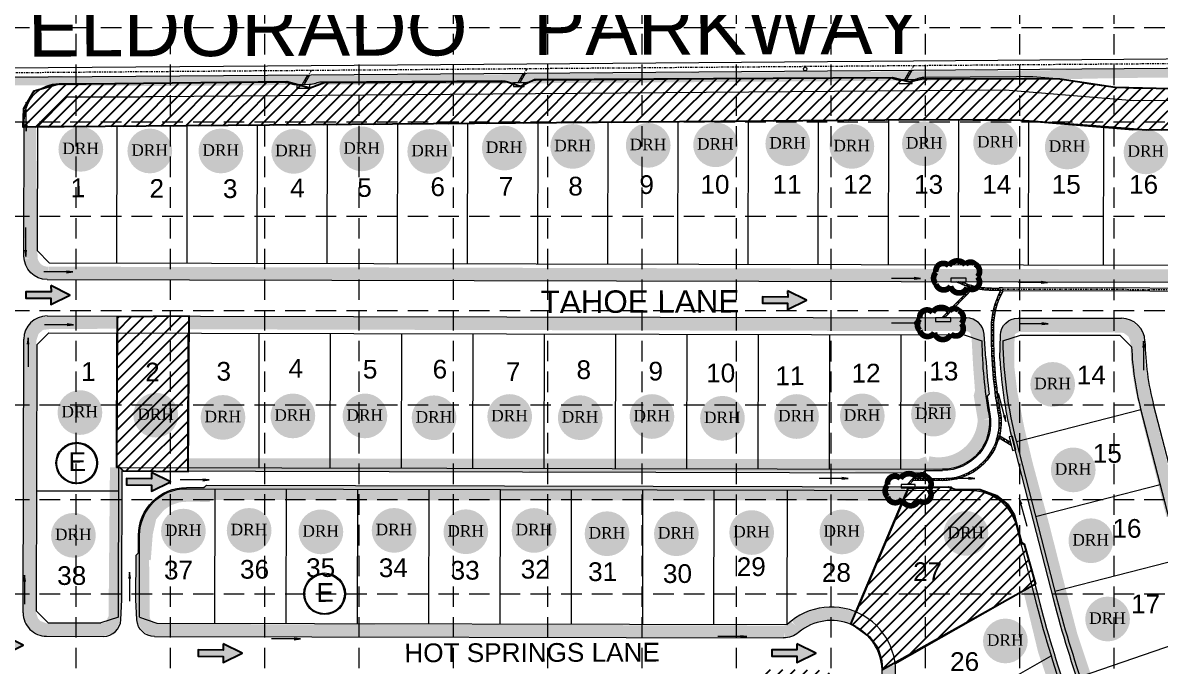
# Model space of a CAD drawing. Header units: inches. Extents: x 5975 to 9213, y 2836 to 8009.
# Drawn here: x 7307 to 8280, y 4715 to 5265 of the extents above; entities that cross this region are included whole.
import ezdxf
from ezdxf.enums import TextEntityAlignment as Align

# ---------------------------------------------------------------- set-up
doc = ezdxf.new("R2010")
doc.units = ezdxf.units.IN
doc.header["$MEASUREMENT"] = 0
for name, pattern in [('DASHED', [0.75, 0.5, -0.25]), ('DGN Style 7', [4.437732, 1.996979, -0.887546, 0.66566, -0.887546]), ('HIDDEN', [0.375, 0.25, -0.125])]:
    doc.linetypes.add(name, pattern=pattern)
for name, color, linetype, lineweight in [('0520al - Level 11', 7, 'Continuous', 0), ('0520al - Level 14', 7, 'Continuous', 0), ('0520al - Level 3', 7, 'Continuous', 0), ('BLOCKS', 7, 'Continuous', 0), ('Level 47', 7, 'Continuous', 0), ('Level 50', 7, 'Continuous', 0), ('LOGO', 7, 'Continuous', 0), ('STORM', 5, 'Continuous', 0)]:
    doc.layers.add(name, color=color, linetype=linetype, lineweight=lineweight)
for name, color, linetype in [('ARROWS', 252, 'Continuous'), ('BASE', 7, 'Continuous'), ('EROSION BLANKETS', 84, 'Continuous'), ('GRID', 254, 'DASHED'), ('LEGEND', 7, 'Continuous'), ('LIMITS OF DISTURBANCE', 1, 'DASHED'), ('SODDED LOT', 2, 'Continuous')]:
    doc.layers.add(name, color=color, linetype=linetype)
doc.styles.add('DRHorton', font='dutcheb.ttf')
doc.styles.get("Standard").update_dxf_attribs({"font": 'ARIAL.TTF'})

# ---------------------------------------------------------------- blocks, each defined once
blk = doc.blocks.new('DRHorton')
h = blk.add_hatch(color=1)
h.paths.add_polyline_path([(78.7, 25.78, 1), (40.43, 25.78, 1)])
h.paths.add_polyline_path([(42.33, 17.91), (76.5, 17.91), (76.5, 34.87), (42.33, 34.87)], flags=24)
at = {"layer": 'BASE', "color": 176, "style": 'DRHorton'}
blk.add_text('DRH', height=9.814, dxfattribs=at).set_placement((59.39, 21.64), align=Align.CENTER)
blk = doc.blocks.new('arrow')
blk.add_lwpolyline([(-67, -25.4), (-59.3, -25.4), (-59.6, -56.1), (-51.9, -56.2), (-51.6, -25.5), (-44, -25.5), (-55.3, -2.4), (-67, -25.4)], close=True)
at = {"color": 254}
for points in [[(-44, -25.5), (-67, -25.4), (-55.3, -2.4), (-67, -25.4)], [(-59.6, -56.1), (-51.9, -56.2), (-59.3, -25.4), (-51.6, -25.5)]]:
    blk.add_solid(points, dxfattribs=at)

msp = doc.modelspace()

# ---------------------------------------------------------------- hatches: boundary and pattern name
at = {"layer": 'SODDED LOT'}
h = msp.add_hatch(dxfattribs=at)
h.set_pattern_fill('ANSI31', color=256, scale=60, style=0)
h.paths.add_polyline_path([(7351.01, 5804.8), (7407.43, 5803.41), (7469.69, 5803.96), (7467.74, 5670.6), (7382.98, 5670.32), (7345.18, 5671.16)])
h.paths.add_polyline_path([(7400.62, 5966.19), (7520.73, 5964.5), (7519.61, 5830.4), (7399.21, 5831.25)])
h.paths.add_polyline_path([(7405.78, 6113), (7526.59, 6111.38), (7524.17, 5978.09), (7406.18, 5978.49), (7405.78, 6111.38)])
h.paths.add_polyline_path([(7507.01, 6746.99), (7630.07, 6747.51), (7631.11, 6874.69), (7507.01, 6874.69)])
h.paths.add_polyline_path([(7507.53, 6684.07), (7628.43, 6683.46), (7628.51, 6649.29), (7618.65, 6630.08), (7607.22, 6620.74), (7590.09, 6616.07), (7524.66, 6615.03), (7513.24, 6616.59), (7508.05, 6622.82), (7508.05, 6628.53)])
h.paths.add_polyline_path([(7486.51, 6405.99), (7512.73, 6284.4), (7603.96, 6289.11), (7625.98, 6307.98), (7628.6, 6325.8), (7630.7, 6360.39), (7517.97, 6426.96), (7506.96, 6412.28), (7493.85, 6408.09)])
h.paths.add_polyline_path([(7316.81, 6791.63), (7244.82, 6679.87), (7298.17, 6645.16), (7363.39, 6758.61)])
h.paths.add_polyline_path([(7090.29, 6927.15), (7032.12, 6805.45), (7083.1, 6779.07), (7147.87, 6895.38)])
h.paths.add_polyline_path([(7179.83, 7077.56), (7120.72, 6953.95), (7120.72, 6946.47), (7129.56, 6941.72), (7169.64, 6917.27), (7236.91, 7049.03)])
h.paths.add_polyline_path([(6973.21, 7146.91), (6935.84, 7018.55), (7045.9, 6977.12), (7094.82, 7099.37), (7035.71, 7124.5)])
h.paths.add_polyline_path([(6656.93, 7225.64), (6650.99, 7071.52), (6709.17, 7064.73), (6722.34, 7209.93)])
h.paths.add_polyline_path([(7291.62, 5043.7), (7267.69, 5045.25), (7233.72, 5083.44), (7229.48, 5188.01), (7225.23, 5201.12), (7256.11, 5201.12), (7270.39, 5195.72), (7276.56, 5187.23), (7281.58, 5172.57), (7281.2, 5106.98)])
h.paths.add_polyline_path([(8380.58, 5174.1), (8367.57, 5174.1), (8344.07, 5199.1), (8368.57, 5174.1), (8268.46, 5173.11), (8225.45, 5176.61), (8160.42, 5181.61), (8079.9, 5182.11), (7307.5, 5175.7), (7308.3, 5191.69), (7317.1, 5206.89), (7337.1, 5212.49), (7533.14, 5214.89), (7553.14, 5209.29), (7565.14, 5214.09), (7721.16, 5214.89), (7733.17, 5210.89), (7745.17, 5216.49), (8051.45, 5218.37), (8065.8, 5214.5), (8077.67, 5217.54), (8194.42, 5217.15), (8241.74, 5210.09), (8358.99, 5207.26), (8368.17, 5202.32), (8374.52, 5194.55), (8378.76, 5183.96)])
h.paths.add_polyline_path([(8704.79, 5136.17), (8691.79, 5133.64), (8753.34, 4894.96), (8772.65, 4849.2), (8813.78, 4777.7), (9048.19, 4361.94), (9072.43, 4375.67), (8939.12, 4584.85), (8791.14, 4879.37), (8747.51, 5047.36), (8711.16, 5128.12)])
h.paths.add_polyline_path([(8681.52, 5186.17), (8415.52, 5185), (8417.85, 5203.66), (8426.6, 5215.33), (8445.85, 5219.99), (8469.19, 5219.99), (8474.44, 5220.58), (8676.85, 5222.91)])
h.paths.add_polyline_path([(8413.35, 4565.98), (8280.46, 4491.51), (8281.98, 4449.25), (8282.28, 4441.35), (8285.63, 4434.36), (8293.84, 4431.32), (8314.21, 4430.71), (8347.06, 4434.05), (8381.72, 4441.65), (8415.78, 4453.81), (8447.71, 4468.4), (8453.19, 4473.27), (8455.92, 4478.43), (8455.92, 4486.64), (8454.71, 4494.24)])
h.paths.add_polyline_path([(7193.84, 4567.18), (7193.14, 4432.02), (7264.33, 4432.69), (7264.78, 4566.81)])
h.paths.add_polyline_path([(7387.96, 5013.68), (7387.48, 4885.26), (7390.38, 4884.78), (7393.04, 4881.88), (7448.68, 4881.39), (7449.65, 5014.17)])
h.paths.add_polyline_path([(7937.33, 4711.8), (7937.48, 4577.46), (8004.15, 4576.95), (8025.44, 4578.49), (8046.46, 4586.43), (8056.72, 4593.35), (8059.01, 4600.35), (8058.83, 4607.07), (8056.62, 4612.2), (8004.18, 4703.63), (7999.2, 4708.38), (7993.32, 4711.1), (7985.17, 4711.77), (7943.07, 4712)])
h.paths.add_polyline_path([(8015.77, 4750.82), (8064.6, 4866.71), (8098.83, 4868.07), (8104.76, 4866.25), (8126.21, 4865.79), (8140.36, 4860.77), (8149.94, 4853.02), (8155.42, 4844.35), (8158.61, 4832.03), (8161.35, 4819.71), (8164.09, 4819.26), (8173.68, 4785.04), (8042.69, 4711.59), (8042.24, 4719.34), (8039.04, 4729.84), (8031.74, 4739.87), (8019.87, 4748.54)])
h.paths.add_polyline_path([(8285.97, 4402.91), (8285.64, 4269.3), (8320.6, 4269.71), (8347.34, 4271.36), (8371.6, 4273.82), (8350.22, 4407.04), (8339.11, 4405.4), (8323.48, 4403.75), (8309.91, 4403.34), (8289.34, 4402.93)])
h.paths.add_polyline_path([(6997, 4412.5), (6873.98, 4344.71), (6871.32, 4343.51), (6871.8, 4331.43), (6873.25, 4329.98), (6874.7, 4313.81), (6877.36, 4297.87), (6884.6, 4287.25), (6897.65, 4277.59), (6912.38, 4274.69), (6930.5, 4273.97), (6931.95, 4271.79), (7003.68, 4271.79), (7025.42, 4391.8), (7016, 4394.94), (7006.58, 4401.46), (7001.51, 4406.77)])

# ---------------------------------------------------------------- linework, layer by layer
at = {"layer": '0520al - Level 14', "color": 7, "linetype": 'Continuous', "lineweight": 0}
for p, q in [((7308.31, 5065.43), (7308.57, 5182.89)), ((7328.27, 5045.39), (8359.42, 5043.07)), ((7328.2, 5014.39), (8114.75, 5012.62)), ((8158.74, 5012.53), (8247.31, 5012.33)), ((7307.63, 4760.44), (7308.15, 4994.43)), ((8131.21, 4978.09), (8129.67, 4998.74)), ((8143.22, 4978.06), (8143.71, 4997.9)), ((8132.31, 4945.34), (8134.02, 4947.58)), ((8274.75, 4937.79), (8309.58, 4802.47)), ((8154.18, 4906.76), (8189.01, 4771.43)), ((7392.15, 4771.75), (7392.4, 4881.75)), ((7392.4, 4881.75), (8077.24, 4880.21)), ((8079.24, 4882.2), (8077.24, 4880.21)), ((8079.24, 4882.2), (8094.24, 4882.17)), ((7447.37, 4867.62), (7462.37, 4867.59)), ((7462.37, 4867.59), (7464.37, 4869.58)), ((7464.37, 4869.58), (8101.5, 4868.15)), ((8103.49, 4866.15), (8101.5, 4868.15)), ((8103.49, 4866.15), (8118.49, 4866.12)), ((7406.24, 4811.71), (7406.27, 4826.71)), ((8158.1, 4835.34), (8161.84, 4820.81)), ((8161.84, 4820.81), (8164.28, 4819.37)), ((8164.28, 4819.37), (8177.39, 4768.44)), ((7404.15, 4771.72), (7404.24, 4809.72)), ((7406.24, 4811.71), (7404.24, 4809.72)), ((7391.25, 4754.5), (7392.15, 4771.75)), ((7404.98, 4754.47), (7404.15, 4771.72)), ((7327.58, 4740.39), (7376.24, 4740.28)), ((7419.92, 4740.18), (7958.08, 4738.97))]:
    msp.add_line(p, q, dxfattribs=at)
at = {"layer": '0520al - Level 14', "color": 7, "linetype": 'Continuous', "lineweight": 0, "flags": 128}
for points in [[(8047.04, 5218.11), (7746.05, 5215.73)], [(8157.36, 5218.98), (8078.04, 5218.35)], [(7531.71, 5214.04), (7417.03, 5213.14)], [(7717.05, 5215.5), (7562.71, 5214.29)], [(8349.17, 5209.49), (8267.9, 5208.85)]]:
    msp.add_lwpolyline(points, dxfattribs=at)
at = {"layer": '0520al - Level 14', "color": 7, "linetype": 'Continuous', "lineweight": 0, "extrusion": (0, 0, -1)}
for centre, radius, start, end in [((-8047.15, 5205.11), 13, 89.5478, 112.16766), ((-8067.96, 5229.27), 13, 246.92801, 269.54787), ((-7337.76, 15259.83), 10047, 269.547888, 269.995348), ((-7531.81, 5201.04), 13, 89.5478, 112.16766), ((-7552.62, 5225.21), 13, 246.92801, 269.54787), ((-7717.16, 5202.51), 13, 89.5478, 112.16766), ((-7735.97, 5226.65), 13, 246.92801, 269.54787), ((-8265.69, 5488.84), 280, 269.5478, 280.92285), ((-7328.31, 5065.39), 20, 270.12861, 0.12861), ((-8158.71, 4997.53), 15, 1.41359, 90.12861), ((-8094.33, 4923.17), 41, 169.79229, 270.12861), ((-7447.27, 4826.62), 41, 0.12861, 90.12861), ((-8118.4, 4825.12), 41, 90.12861, 165.565), ((-7419.96, 4755.18), 15, 270.12861, 357.26621), ((-7958.12, 4758.97), 20, 229.92715, 270.12861)]:
    msp.add_arc(centre, radius, start, end, dxfattribs=at)
at = {"layer": '0520al - Level 14', "color": 7, "linetype": 'Continuous', "lineweight": 0}
for centre, radius, start, end in [((8056.96, 5229.19), 13, 247.83234, 270.4522), ((8078.14, 5205.35), 13, 90.45213, 113.07199), ((8159.57, 4938.99), 280, 79.07715, 90.4522), ((7338.57, 5182.83), 30, 90.00465, 179.87139), ((7541.63, 5225.12), 13, 247.83234, 270.4522), ((7562.81, 5201.29), 13, 90.45213, 113.07199), ((7726.97, 5226.58), 13, 247.83234, 270.4522), ((7746.16, 5202.73), 13, 90.45213, 113.07199), ((7328.15, 4994.39), 20, 89.87139, 179.87139), ((8114.71, 4997.62), 15, 4.25657, 89.87139), ((8247.26, 4992.33), 20, 1.09054, 89.87139), ((8505.72, 4997.25), 238.5, 181.09054, 194.435), ((8505.72, 4997.25), 375, 182.92861, 187.61037), ((8505.72, 4997.25), 363, 183.02978, 194.435), ((8505.72, 4997.25), 377, 187.91353, 190.20771), ((9040.26, 4990.55), 891, 194.435, 205.84691), ((9040.26, 4990.55), 879, 194.435, 205.84691), ((7327.63, 4760.39), 20, 179.87139, 269.87139), ((7376.27, 4755.28), 15, 269.87139, 357.00898), ((7999, 4710.38), 43.5, 66.98395, 130.07285), ((7999, 4710.38), 43.5, 6.76292, 66.98395), ((7999, 4710.38), 43.5, 349.34687, 6.76292)]:
    msp.add_arc(centre, radius, start, end, dxfattribs=at)
at = {"layer": '0520al - Level 3', "color": 7, "linetype": 'Continuous', "lineweight": 0}
for p, q in [((8147.82, 5207.4), (7417.13, 5201.64)), ((8257.9, 5198.27), (8147.82, 5207.4)), ((7320.06, 5176.34), (7345.12, 5201.33)), ((7507.8, 5059.49), (7508.06, 5177.35)), ((7567.8, 5059.35), (7568.06, 5177.83)), ((7627.8, 5059.22), (7628.06, 5178.3)), ((7687.8, 5059.08), (7688.07, 5178.77)), ((7747.8, 5058.95), (7748.07, 5179.25)), ((7807.8, 5058.81), (7808.07, 5179.72)), ((7867.8, 5058.68), (7868.07, 5180.2)), ((7927.8, 5058.54), (7928.07, 5180.67)), ((7987.8, 5058.41), (7988.07, 5181.14)), ((8047.8, 5058.27), (8048.07, 5181.62)), ((8107.8, 5058.14), (8108.07, 5182.09)), ((8256.96, 5173.26), (8146.88, 5182.4)), ((8167.8, 5058.01), (8168.07, 5180.64)), ((7319.82, 5069.91), (7320.06, 5176.34)), ((7387.8, 5059.76), (7388.06, 5176.45)), ((7447.8, 5059.62), (7448.06, 5176.88)), ((8231.8, 5057.86), (8232.06, 5175.33)), ((7319.82, 5069.91), (7329.8, 5059.89)), ((7329.8, 5059.89), (8357.97, 5057.58)), ((7329.66, 4999.89), (7319.64, 4989.91)), ((7329.66, 4999.89), (8112.72, 4998.13)), ((7387.41, 4884.76), (7387.66, 4999.76)), ((7448.4, 4884.62), (7448.66, 4999.62)), ((7509.4, 4884.48), (7509.66, 4999.48)), ((7570.4, 4884.35), (7570.66, 4999.35)), ((7631.4, 4884.21), (7631.66, 4999.21)), ((7692.4, 4884.07), (7692.66, 4999.07)), ((7753.4, 4883.93), (7753.66, 4998.93)), ((7814.4, 4883.8), (7814.66, 4998.8)), ((7875.4, 4883.66), (7875.66, 4998.66)), ((7936.4, 4883.52), (7936.66, 4998.52)), ((7997.4, 4883.39), (7997.66, 4998.39)), ((8058.4, 4883.25), (8058.66, 4998.25)), ((8112.72, 4998.13), (8127.74, 4993.09)), ((8145.74, 4993.05), (8160.72, 4998.02)), ((8160.72, 4998.02), (8245.72, 4997.83)), ((8245.72, 4997.83), (8255.9, 4987.81)), ((7319.13, 4761.91), (7319.64, 4989.91)), ((8263.86, 4933.96), (8157.33, 4906.54)), ((8263.61, 4934.93), (8298.44, 4799.6)), ((8157.08, 4907.51), (8191.92, 4772.18)), ((7387.41, 4884.76), (8094.24, 4883.17)), ((7389.12, 4756.75), (7389.41, 4884.75)), ((7447.36, 4866.62), (8118.49, 4865.12)), ((7471.61, 4751.57), (7471.86, 4866.57)), ((7532.61, 4751.43), (7532.86, 4866.43)), ((7593.61, 4751.29), (7593.86, 4866.29)), ((7654.61, 4751.16), (7654.86, 4866.16)), ((7715.61, 4751.02), (7715.86, 4866.02)), ((7776.61, 4750.88), (7776.86, 4865.88)), ((7837.61, 4750.75), (7837.86, 4865.75)), ((7898.61, 4750.61), (7898.86, 4865.61)), ((8280.31, 4870.04), (8173.78, 4842.62)), ((7319.36, 4864.91), (7389.36, 4864.75)), ((7961.34, 4750.47), (7961.6, 4865.47)), ((8020.51, 4761), (8064.78, 4865.24)), ((7407.12, 4756.71), (7407.27, 4826.71)), ((8157.14, 4835.09), (8174.48, 4767.69)), ((8296.76, 4806.12), (8190.24, 4778.7)), ((8053.62, 4716.86), (8170.51, 4783.12)), ((7319.13, 4761.91), (7329.11, 4751.89)), ((7329.11, 4751.89), (7374.11, 4751.79)), ((7389.12, 4756.75), (7374.11, 4751.79)), ((7407.12, 4756.71), (7422.11, 4751.68)), ((7422.11, 4751.68), (7961.34, 4750.47)), ((8315.86, 4741.55), (8211.83, 4705.8)), ((8073.89, 4659.38), (8187.07, 4723.54))]:
    msp.add_line(p, q, dxfattribs=at)
at = {"layer": '0520al - Level 3', "color": 7, "linetype": 'Continuous', "lineweight": 0, "flags": 128}
for points in [[(8342.89, 5198.94), (8257.9, 5198.27)], [(8146.88, 5182.4), (7417.32, 5176.64)], [(8367.91, 5174.14), (8256.96, 5173.26)]]:
    msp.add_lwpolyline(points, dxfattribs=at)
at = {"layer": '0520al - Level 3', "color": 7, "linetype": 'Continuous', "lineweight": 0, "extrusion": (0, 0, -1)}
for centre, radius, start, end in [((-7337.76, 15259.83), 10058.5, 269.547888, 269.958077), ((-7337.76, 15259.83), 10083.5, 269.547888, 270.100554), ((-8094.33, 4923.17), 40, 169.79229, 270.12861), ((-7447.27, 4826.62), 40, 0.12861, 90.12861), ((-8118.4, 4825.12), 40, 90.12861, 165.565)]:
    msp.add_arc(centre, radius, start, end, dxfattribs=at)
at = {"layer": '0520al - Level 3', "color": 7, "linetype": 'Continuous', "lineweight": 0}
for centre, radius, start, end in [((8505.72, 4997.25), 378, 180.62929, 190.20771), ((8505.72, 4997.25), 360, 180.66719, 194.435), ((8505.72, 4997.25), 250, 182.16383, 194.435), ((9040.26, 4990.55), 876, 194.435, 205.84691), ((7999, 4710.38), 55, 346.20658, 133.21315), ((9040.26, 4990.55), 894, 194.435, 205.84691)]:
    msp.add_arc(centre, radius, start, end, dxfattribs=at)
at = {"layer": 'BLOCKS'}
for centre, radius in [((7353.5, 4888.52), 17.8), ((7353.44, 4888.44), 16.97), ((7565.53, 4776.71), 17.8), ((7565.47, 4776.64), 16.97)]:
    msp.add_circle(centre, radius, dxfattribs=at)
at = {"layer": 'EROSION BLANKETS'}
for points, const_width in [([(7313.24, 5176.03), (7314.44, 5063.95, 0.39908), (7329.33, 5050.99), (7342.92, 5050.98), (8359.89, 5048.45, 0.425541), (8373.54, 5062.57), (8373.97, 5174.69)], 10.97), ([(7448.7, 5008.42), (8116.76, 5006.8), (8120.76, 5004.73), (8123.25, 5001.15), (8124.5, 4995.31), (8125.68, 4973.25), (8127.45, 4949.79), (8126.39, 4946), (8129.74, 4926.04, -0.476707), (8081.75, 4888.99), (8074.87, 4886.45), (7448.45, 4887.09)], 10.97), ([(8168.96, 4780.97), (8181.76, 4728.07), (8195.22, 4688.75), (8215.03, 4638.99), (8225.73, 4611.35), (8241.31, 4580.78), (8250.07, 4554.52), (8256.32, 4528.88), (8262.27, 4491.99), (8262.26, 4448.56), (8261.18, 4442.41), (8258.26, 4438.36), (8253.89, 4436.47), (8247.49, 4436.41), (8162.07, 4436.37), (8156.45, 4438.88), (8152.58, 4442.75), (8150.84, 4447.21), (8150.45, 4453.21), (8148.71, 4470.24, 0.0962), (8118.07, 4571.52), (8062.81, 4668.79), (8061.19, 4671.77)], 12), ([(8061.32, 4670.31), (8048.16, 4693.49), (8047.03, 4699.52, 0.097339), (8047.69, 4714.72, 0.084692)], 10.97)]:
    msp.add_lwpolyline(points, format="xyb", dxfattribs=dict(at, const_width=const_width))
for points, const_width in [([(7387.36, 4884.77), (7386.17, 4756.05), (7381.73, 4747.6), (7374.97, 4745.91), (7326.6, 4745.91), (7319, 4748.87), (7315.4, 4752.88), (7313.08, 4759.85), (7313.49, 4994.35), (7316.02, 5002.16), (7322.36, 5007.65), (7330.81, 5008.7), (7388.2, 5008.85)], 10.97), ([(8291.53, 4843.83), (8271.67, 4922.86), (8264.41, 4954.54), (8261.36, 4974.77), (8260.82, 4994.37), (8257.88, 5000.79), (8251.72, 5005.35), (8247.43, 5006.15), (8158.25, 5006.68), (8151.97, 5003.61), (8150.09, 5000.23), (8149.71, 4994.03), (8149.52, 4970.56), (8152.15, 4948.59), (8158.17, 4917.61), (8165.55, 4886.75), (8179.42, 4835.3), (8191.01, 4789.69), (8203.49, 4741.52), (8220.3, 4690.84)], 12), ([(7410.8, 4805.9), (7412.54, 4828.42), (7415.87, 4843.15), (7424.1, 4852.96), (7431.63, 4858), (7440.18, 4860.89), (7447.74, 4861.44), (7463.95, 4861.33), (7465.06, 4862.88), (8062.13, 4862.47)], 12)]:
    msp.add_lwpolyline(points, dxfattribs=dict(at, const_width=const_width))
msp.add_lwpolyline([(8018.35, 4755.43, 10.97, 10.97, 0.272708), (7968.64, 4749.14, 10.97, 10.97, -0.167851), (7958.79, 4744.03, 10.97, 10.97, 0), (7422.69, 4745.47, 10.97, 10.97, -0.388713), (7410.45, 4756.74, 10.97, 10.97, 0), (7409.85, 4807.17, 10.97, 10.97, 0), (7411.11, 4809.07, 32.84, 32.84, 0)], format="xyseb", dxfattribs=at)
at = {"layer": 'GRID', "color": 252, "linetype": 'HIDDEN', "lineweight": 0, "ltscale": 70}
for p, q in [((7353.04, 3243.1), (7353.04, 7924.45)), ((7433.75, 3243.09), (7433.75, 7924.45)), ((7514.46, 3243.07), (7514.46, 7924.45)), ((7595.17, 3243.06), (7595.17, 7924.45)), ((7675.88, 3243.05), (7675.88, 7924.45)), ((7756.59, 3243.04), (7756.59, 7924.45)), ((7837.3, 3243.02), (7837.3, 7924.45)), ((7918.01, 3243.01), (7918.01, 7924.45)), ((7998.72, 3243), (7998.72, 7924.45)), ((8079.43, 3242.98), (8079.43, 7924.45)), ((8160.14, 3242.97), (8160.14, 7924.45)), ((8240.85, 3242.96), (8240.85, 7924.45)), ((6061.68, 5261.02), (9128.65, 5261.02)), ((6061.68, 5180.31), (9128.65, 5180.31)), ((6061.68, 5099.6), (9128.65, 5099.6)), ((6061.68, 5018.89), (9128.65, 5018.89)), ((6061.68, 4938.18), (9128.65, 4938.18)), ((6061.68, 4857.47), (9128.65, 4857.47)), ((6061.68, 4776.76), (9128.65, 4776.76))]:
    msp.add_line(p, q, dxfattribs=at)
at = {"layer": 'LEGEND', "color": 170, "ltscale": 100, "const_width": 4.84}
for points in [[(8099.55, 5057.21, 0.520567), (8099.55, 5057.21, 0.765195), (8088.59, 5051.7, 0.417879), (8088.52, 5041.77, 0.6649), (8101.04, 5039.86, 0.744833), (8115.17, 5038.68, 0.975642), (8123.96, 5047.76, 0.520567), (8121.77, 5058.71, 0.520567), (8113.74, 5057.98, 0.540264), (8099.55, 5057.21)], [(8085.67, 5017.39, 0.520567), (8085.67, 5017.39, 0.765195), (8074.71, 5011.88, 0.417879), (8074.64, 5001.95, 0.6649), (8087.16, 5000.04, 0.744833), (8101.29, 4998.86, 0.975642), (8110.08, 5007.94, 0.520567), (8107.89, 5018.89, 0.520567), (8099.86, 5018.16, 0.540264), (8085.67, 5017.39)], [(8058.1, 4875.24, 0.520567), (8058.1, 4875.24, 0.765195), (8047.14, 4869.72, 0.417879), (8047.07, 4859.8, 0.6649), (8059.59, 4857.89, 0.744833), (8073.72, 4856.7, 0.975642), (8082.51, 4865.79, 0.520567), (8080.32, 4876.74, 0.520567), (8072.29, 4876.01, 0.540264), (8058.1, 4875.24)]]:
    msp.add_lwpolyline(points, format="xyb", close=True, dxfattribs=at)
at = {"layer": 'Level 50', "color": 7, "linetype": 'Continuous', "lineweight": 13}
for p, q in [((7310.24, 5172.44), (7310.24, 5197.24)), ((7309.51, 5177.81), (7310.24, 5172.44)), ((7310.24, 5172.44), (7310.95, 5177.82)), ((7309.9, 5065.24), (7309.9, 5090.04)), ((7309.17, 5070.62), (7309.9, 5065.24)), ((7309.9, 5065.24), (7310.61, 5070.62)), ((7350.05, 5051.94), (7325.25, 5051.94)), ((7350.05, 5051.94), (7344.67, 5052.65)), ((7344.68, 5051.21), (7350.05, 5051.94)), ((8075.28, 5046.42), (8050.48, 5046.42)), ((8075.28, 5046.42), (8069.9, 5047.13)), ((8069.91, 5045.69), (8075.28, 5046.42)), ((8183.99, 5043), (8159.19, 5043)), ((8183.99, 5043), (8178.61, 5043.71)), ((8178.62, 5042.27), (8183.99, 5043)), ((7350.69, 5006.84), (7325.9, 5006.84)), ((7350.69, 5006.84), (7345.32, 5007.55)), ((7345.32, 5006.11), (7350.69, 5006.84)), ((8075.28, 5008.26), (8050.48, 5008.26)), ((8075.28, 5008.26), (8069.9, 5008.97)), ((8069.91, 5007.53), (8075.28, 5008.26)), ((8184.56, 5007.69), (8159.76, 5007.69)), ((8184.56, 5007.69), (8179.18, 5008.4)), ((8179.19, 5006.96), (8184.56, 5007.69)), ((7311.79, 4995.67), (7311.08, 4990.29)), ((7311.79, 4995.67), (7311.79, 4970.87)), ((7312.52, 4990.3), (7311.79, 4995.67)), ((8266.07, 4992.76), (8265.36, 4987.38)), ((8266.07, 4992.76), (8266.07, 4967.96)), ((8266.8, 4987.38), (8266.07, 4992.76)), ((8148.32, 4924.14), (8141.9, 4948.1)), ((8146.22, 4929.14), (8148.32, 4924.14)), ((8148.32, 4924.14), (8147.61, 4929.52)), ((8013.46, 4875.35), (7988.66, 4875.35)), ((8013.46, 4875.35), (8008.08, 4876.07)), ((8008.09, 4874.63), (8013.46, 4875.35)), ((8121.69, 4875.35), (8096.89, 4875.35)), ((8121.69, 4875.35), (8116.31, 4876.07)), ((8116.32, 4874.63), (8121.69, 4875.35)), ((7466.61, 4874.11), (7441.81, 4874.11)), ((7466.61, 4874.11), (7461.23, 4874.83)), ((7461.24, 4873.39), (7466.61, 4874.11)), ((8159.81, 4858.51), (8166.22, 4834.55)), ((8161.9, 4853.51), (8159.81, 4858.51)), ((8159.81, 4858.51), (8160.51, 4853.13)), ((7308.88, 4792.67), (7308.17, 4787.29)), ((7308.88, 4792.67), (7308.88, 4767.87)), ((7309.61, 4787.3), (7308.88, 4792.67)), ((7398.68, 4795.1), (7397.97, 4789.72)), ((7398.68, 4795.1), (7398.68, 4770.3)), ((7399.41, 4789.72), (7398.68, 4795.1)), ((7926.59, 4740.12), (7901.79, 4740.12)), ((7926.59, 4740.12), (7921.21, 4740.83)), ((7921.22, 4739.39), (7926.59, 4740.12)), ((7544.91, 4738.16), (7520.12, 4738.16)), ((7544.91, 4738.16), (7539.54, 4738.87)), ((7539.54, 4737.43), (7544.91, 4738.16))]:
    msp.add_line(p, q, dxfattribs=at)
at = {"layer": 'LIMITS OF DISTURBANCE', "ltscale": 60, "const_width": 8}
msp.add_lwpolyline([(7228.19, 5215.95), (7420.88, 5215.03), (8178.67, 5220.37), (8246.14, 5221.83), (8457.76, 5224.02)], dxfattribs=at)
at = {"layer": 'SODDED LOT'}
msp.add_lwpolyline([(8368.57, 5174.1), (8268.46, 5173.11), (8225.45, 5176.61), (8160.42, 5181.61), (8079.9, 5182.11), (7307.5, 5175.7), (7308.3, 5191.69), (7317.1, 5206.89), (7337.1, 5212.49), (7533.14, 5214.89), (7553.14, 5209.29), (7565.14, 5214.09), (7721.16, 5214.89), (7733.17, 5210.89), (7745.17, 5216.49), (8051.45, 5218.37), (8065.8, 5214.5), (8077.67, 5217.54), (8194.42, 5217.15), (8241.74, 5210.09), (8358.99, 5207.26)], dxfattribs=at)
for points in [[(7387.96, 5013.68), (7387.48, 4885.26), (7390.38, 4884.78), (7393.04, 4881.88), (7448.68, 4881.39), (7449.65, 5014.17)], [(8015.77, 4750.82), (8064.6, 4866.71), (8098.83, 4868.07), (8104.76, 4866.25), (8126.21, 4865.79), (8140.36, 4860.77), (8149.94, 4853.02), (8155.42, 4844.35), (8158.61, 4832.03), (8161.35, 4819.71), (8164.09, 4819.26), (8173.68, 4785.04), (8042.69, 4711.59), (8042.24, 4719.34), (8039.04, 4729.84), (8031.74, 4739.87), (8019.87, 4748.54)]]:
    msp.add_lwpolyline(points, close=True, dxfattribs=at)
at = {"layer": 'STORM', "color": 170, "linetype": 'DGN Style 7', "lineweight": 0}
for p, q in [((7738.4, 5225.67), (7731.57, 5213.62)), ((8069.39, 5228.29), (8062.56, 5216.23)), ((7554.06, 5224.22), (7547.23, 5212.17)), ((8094.69, 5012.67), (8120.32, 5039.05)), ((8141.89, 4911.38), (8152.54, 4905.09))]:
    msp.add_line(p, q, dxfattribs=at)
at = {"layer": 'STORM', "color": 170, "linetype": 'Continuous', "lineweight": 0}
for p, q in [((7550.92, 5220.2), (7546.36, 5212.16)), ((7552.65, 5220.21), (7548.09, 5212.17)), ((7735.26, 5221.65), (7730.7, 5213.61)), ((7736.99, 5221.66), (7732.44, 5213.63)), ((8066.25, 5224.26), (8061.69, 5216.23)), ((8067.98, 5224.28), (8063.42, 5216.24)), ((8093.65, 5012.67), (8118.79, 5038.55)), ((8095.74, 5012.67), (8120.46, 5038.12)), ((8142.52, 5037.94), (8136.08, 5037.95)), ((8142.51, 5036.19), (8136.08, 5036.2)), ((8142.51, 5035.69), (8142.52, 5038.44)), ((8135.73, 5004.58), (8135.72, 4998.08)), ((8137.73, 5004.57), (8137.72, 4998.07)), ((8140.13, 4908.79), (8142.04, 4908.19)), ((8142.56, 4909.97), (8152.85, 4903.89)), ((8143.01, 4911.74), (8152.23, 4906.29)), ((8068.5, 4874.98), (8063.74, 4870.24)), ((8069.11, 4873.48), (8065.86, 4870.23)), ((8094.23, 4874.92), (8068.5, 4874.98)), ((8094.22, 4873.42), (8069.11, 4873.48))]:
    msp.add_line(p, q, dxfattribs=at)
at = {"layer": 'STORM', "color": 170, "linetype": 'Continuous', "lineweight": 0, "flags": 128}
for points in [[(8465.48, 5235.41), (8069.36, 5232.29)], [(7554.03, 5228.22), (7291.67, 5226.15)], [(7738.37, 5229.67), (7554.03, 5228.22)], [(8069.36, 5232.29), (7738.37, 5229.67)], [(8465.54, 5227.41), (8069.42, 5224.29)], [(7554.09, 5220.22), (7291.65, 5218.15)], [(7738.43, 5221.67), (7554.09, 5220.22)], [(8069.42, 5224.29), (7738.43, 5221.67)], [(8746.55, 5095.32), (8673.77, 5095.49), (8674.46, 5095.67), (8568.68, 5034.91), (8567.99, 5034.73), (8397.6, 5035.11), (8145.51, 5035.68), (8142.51, 5035.69)], [(8746.56, 5098.07), (8673.78, 5098.24), (8673.09, 5098.05), (8567.31, 5037.3), (8568, 5037.48), (8397.6, 5037.86), (8145.52, 5038.43), (8142.52, 5038.44)]]:
    msp.add_lwpolyline(points, dxfattribs=at)
at = {"layer": 'STORM', "color": 170, "linetype": 'DGN Style 7', "lineweight": 0, "flags": 128}
msp.add_lwpolyline([(8729.36, 5150.56), (8680.82, 5233.11), (8465.51, 5231.41), (8069.39, 5228.29), (7738.4, 5225.67), (7554.06, 5224.22), (7288.16, 5222.12), (7239.62, 5221.74)], dxfattribs=at)
at = {"layer": 'STORM', "color": 170, "linetype": 'Continuous', "lineweight": 0, "flags": 128}
for points in [[(8057.08, 5213.19), (8068.08, 5213.27), (8068.06, 5216.27), (8057.06, 5216.19)], [(7541.75, 5209.12), (7552.75, 5209.21), (7552.73, 5212.21), (7541.73, 5212.12)], [(7727.09, 5210.58), (7736.09, 5210.65), (7736.07, 5213.65), (7727.07, 5213.58)], [(8101.27, 5046.65), (8101.26, 5043.65), (8114.26, 5043.63), (8114.27, 5046.63)], [(8088.19, 5012.68), (8088.19, 5009.68), (8101.19, 5009.65), (8101.19, 5012.65)], [(8153.95, 4911.65), (8151.05, 4910.9), (8154.04, 4899.28), (8156.94, 4900.03)], [(8070.8, 4870.22), (8058.8, 4870.25), (8058.79, 4867.25), (8070.79, 4867.22)]]:
    msp.add_lwpolyline(points, close=True, dxfattribs=at)
at = {"layer": 'STORM', "color": 170, "linetype": 'DGN Style 7', "lineweight": 0, "flags": 128}
for points in [[(8761.04, 5096.67), (8673.77, 5096.86), (8568, 5036.11), (8397.6, 5036.49), (8145.51, 5037.06), (8136.08, 5037.08, -0.061322), (8120.32, 5039.05, -0.051557), (8107.76, 5043.64)], [(8145.51, 5037.06, 0.131655), (8136.73, 5004.57), (8136.72, 4998.07, 0.045131), (8142.56, 4931.85, -0.105688), (8141.89, 4911.38, -0.345324), (8094.22, 4874.17), (8068.81, 4874.23), (8064.8, 4870.24)]]:
    msp.add_lwpolyline(points, format="xyb", dxfattribs=at)
at = {"layer": 'STORM', "color": 170, "linetype": 'Continuous', "lineweight": 0}
msp.add_circle((7976.62, 5225.55), 1.5, dxfattribs=at)
at = {"layer": 'STORM', "color": 170, "linetype": 'Continuous', "lineweight": 0, "extrusion": (0, 0, -1)}
for centre, radius, start, end in [((-8136.23, 5102.08), 65.88, 284.16506, 297.49994), ((-8136.23, 5102.08), 64.12, 284.16506, 294.30616), ((-8136.23, 5102.08), 65.88, 270.12861, 284.16506), ((-8136.23, 5102.08), 64.12, 270.12861, 284.16506), ((-8094.33, 4923.17), 48, 169.79229, 193.9245), ((-8094.33, 4923.17), 50, 169.79229, 193.9245), ((-8094.33, 4923.17), 49.75, 197.43296, 270.12861), ((-8094.33, 4923.17), 48.25, 197.43295, 270.12861), ((-8094.33, 4923.17), 48, 193.9245, 197.43295), ((-8094.33, 4923.17), 50, 193.9245, 197.43296)]:
    msp.add_arc(centre, radius, start, end, dxfattribs=at)
at = {"layer": 'STORM', "color": 170, "linetype": 'Continuous', "lineweight": 0}
for centre, radius, start, end in [((8201.73, 5004.43), 66, 151.84934, 179.87196), ((8201.73, 5004.43), 64, 150.64673, 179.87196), ((8505.72, 4997.25), 370, 179.87139, 190.20771), ((8505.72, 4997.25), 368, 179.87139, 190.20771)]:
    msp.add_arc(centre, radius, start, end, dxfattribs=at)

# ---------------------------------------------------------------- block references
at = {"layer": 'ARROWS', "xscale": 0.6999720000004895, "zscale": 0.6999719999999999, "rotation": 270.2618393338951}
for p, yscale in [((7349.43, 4993.54), 0.6999720000012177), ((7979.62, 4989.1), 0.6999720000012175), ((7435.49, 4833.71), 0.6999720000012246), ((7309.46, 4694.09), 0.6999720000011962), ((7496.73, 4687.17), 0.6999720000011962), ((7987.48, 4687.24), 0.6999720000011962)]:
    msp.add_blockref('arrow', p, dxfattribs=dict(at, yscale=yscale))
at = {"layer": 'LOGO'}
for p in [(7659.65, 5132.15), (7718.19, 5133.55), (7782.78, 5134.48), (7840.39, 5134.94), (7902.19, 5135.87), (7957.01, 5133.55), (8019.04, 5135.86), (8079.91, 5136.79), (8141.24, 5133.07), (7297.39, 5131.1), (7356.41, 5129.65), (7417.23, 5129.65), (7479.5, 5129.29), (7537.79, 5131.46), (7595.89, 5129.22), (8208.61, 5128.89), (8128.83, 4930.02), (7296.61, 4905.95), (7361.49, 4903.71), (7419.01, 4901.79), (7478.78, 4903.07), (7540.46, 4903.07), (7599.58, 4901.47), (7664.29, 4902.56), (7724.62, 4901.54), (7785.97, 4902.56), (7846.3, 4901.03), (7909.69, 4902.56), (7965.93, 4903.07), (8026.77, 4904.6), (8146.4, 4856.9), (7385.15, 4804.53), (7441.39, 4805.17), (7502.76, 4803.9), (7565.4, 4805.17), (7626.77, 4804.01), (7685.12, 4805.1), (7747.57, 4802.31), (7806.87, 4802.31), (7871.29, 4803.33), (7948.49, 4803.84), (8054.59, 4802.59), (7291.06, 4800.95), (8161.46, 4796.31), (8175.78, 4729.36), (8088.33, 4710.59)]:
    msp.add_blockref('DRHorton', p, dxfattribs=at)

# ---------------------------------------------------------------- texts
at = {"layer": '0520al - Level 11', "color": 7, "linetype": 'Continuous', "lineweight": 0}
for s, p in [('1', (7354.47, 5115.9)), ('2', (7421.94, 5115.37)), ('3', (7484.74, 5115.2)), ('4', (7542.25, 5115.71)), ('5', (7599.66, 5116.16)), ('6', (7662.3, 5116.87)), ('7', (7720.8, 5117.13)), ('8', (7780.21, 5117.37)), ('9', (7841.06, 5118.67)), ('10', (7899.48, 5118.83)), ('11', (7961.15, 5118.83)), ('12', (8021.69, 5118.83)), ('13', (8082.24, 5118.83)), ('14', (8140.55, 5118.83)), ('15', (8199.97, 5118.83)), ('16', (8266.13, 5118.83)), ('1', (7363.44, 4958.81)), ('2', (7418.26, 4958.35)), ('3', (7479.27, 4959.01)), ('4', (7540.9, 4961.59)), ('5', (7604.45, 4960.79)), ('6', (7664.14, 4960.84)), ('7', (7726.9, 4958.78)), ('8', (7787.24, 4960.39)), ('9', (7848.85, 4959.15)), ('10', (7904.37, 4957.54)), ('12', (8028.72, 4957.42)), ('13', (8095.26, 4959.15)), ('11', (7963.59, 4955.13)), ('14', (8221.44, 4955.82)), ('15', (8235.11, 4888.76)), ('16', (8251.89, 4824.62)), ('35', (7562.13, 4791.12)), ('34', (7624.32, 4791.02)), ('29', (7930.52, 4791.89)), ('38', (7349.18, 4784.31)), ('37', (7440.55, 4788.99)), ('36', (7505.57, 4789.67)), ('33', (7685.75, 4788.82)), ('32', (7745.74, 4789.74)), ('31', (7803.36, 4787.67)), ('30', (7867.39, 4785.98)), ('28', (8003.35, 4786.94)), ('27', (8081.39, 4787.66)), ('17', (8267.9, 4759.99)), ('26', (8113.05, 4710.75))]:
    msp.add_text(s, height=16, rotation=0.16861, dxfattribs=at).set_placement(p, align=Align.CENTER)
at = {"layer": 'Level 47', "color": 7, "linetype": 'Continuous', "lineweight": 0}
for s, height, p in [('ELDORADO   PARKWAY', 48, (7695.36, 5237.25)), ('TAHOE LANE', 19.2, (7835.31, 5017.06)), ('E', 16, (7353.96, 4881.65)), ('E', 16, (7565.98, 4769.84)), ('HOT SPRINGS LANE', 16, (7743.05, 4718.5))]:
    msp.add_text(s, height=height, rotation=0.16861, dxfattribs=at).set_placement(p, align=Align.CENTER)

doc.saveas('drawing.dxf')
